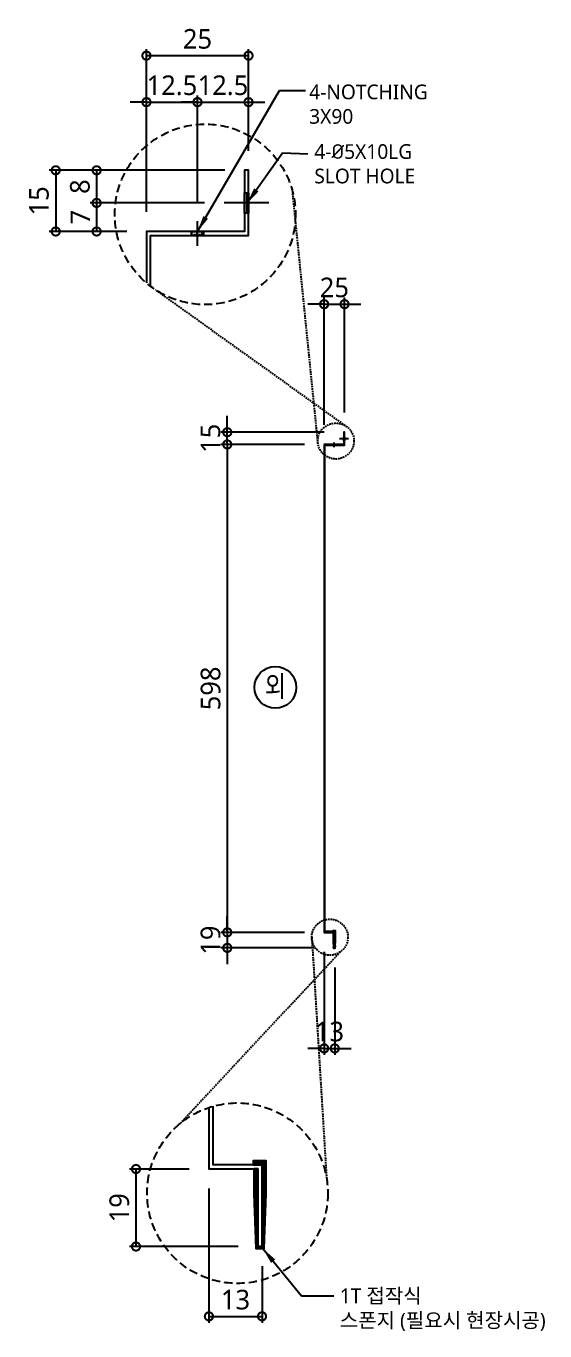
# Model space of a CAD drawing. Header units: millimetres. Extents: x 3584 to 9537, y 842 to 7828.
# Drawn here: x 8902 to 9537, y 2223 to 3822 of the extents above; entities that cross this region are included whole.
import ezdxf

# ---------------------------------------------------------------- set-up
doc = ezdxf.new("R2010")
doc.units = ezdxf.units.MM
for name, pattern in [('CENTER', [50.8, 31.75, -6.35, 6.35, -6.35]), ('CONTINUA', [0]), ('HIDDEN', [3, 2, -1])]:
    doc.linetypes.add(name, pattern=pattern)
doc.layers.get('DEFPOINTS').update_dxf_attribs({"color": 142, "lineweight": 30})
for name, color, linetype in [('0-CEN', 1, 'CENTER'), ('1', 1, 'Continuous'), ('2胶', 95, 'Continuous'), ('3', 3, 'CENTER'), ('4', 4, 'Continuous'), ('7', 7, 'Continuous'), ('CEN', 1, 'CONTINUA')]:
    doc.layers.add(name, color=color, linetype=linetype)
doc.styles.add('ROMANS', font='ARIALUNI.ttf', dxfattribs={"width": 0.8})
doc.styles.add('맑은고딕', font='malgun.ttf')
doc.dimstyles.new('HD-8', dxfattribs={"dimscale": 8, "dimtxt": 3, "dimasz": 2.5, "dimexe": 1, "dimexo": 3, "dimgap": 1, "dimtad": 1, "dimdec": 1, "dimzin": 12, "dimdsep": 46, "dimtxsty": '맑은고딕', "dimblk": 'DOTSMALL', "dimcen": 1, "dimclrd": 2, "dimclre": 2, "dimclrt": 7, "dimadec": 1, "dimazin": 2, "dimtfac": 1, "dimtdec": 1, "dimtix": 1, "dimtmove": 2, "dimatfit": 3, "dimfxl": 1, "dimtolj": 1, "dimtzin": 12, "dimlwd": -1, "dimlwe": -1, "dimarcsym": 0})

# ---------------------------------------------------------------- blocks, each defined once
blk = doc.blocks.new('*U42')
at = {"layer": '1', "ltscale": 2}
h = blk.add_hatch(dxfattribs=at)
h.set_pattern_fill('BRASS', color=256, scale=0.2)
h.set_pattern_definition([(0, (-48084.0283, 40837.4923), (0, 1.27), []), (0, (-48084.0283, 40838.1273), (0, 1.27), [0.635, -0.3175])])
h.paths.add_polyline_path([(-2.5, -1), (2.5, -1), (2.5, 0), (-2.5, 0)])
blk.add_lwpolyline([(-2.5, -1), (2.5, -1), (2.5, 0), (-2.5, 0)], close=True, dxfattribs=at)
at = {"layer": 'CEN', "ltscale": 10}
blk.add_line((0, 5), (0, -6), dxfattribs=at)
blk = doc.blocks.new('_DOTSMALL')
at = {"color": 0, "linetype": 'ByBlock', "const_width": 0.5}
blk.add_lwpolyline([(-0.0625, 0, 1), (0.0625, 0, 1)], format="xyb", close=True, dxfattribs=at)
blk = doc.blocks.new('*D164')
at = {"layer": '7', "color": 2, "transparency": 16777216}
for p, q in [((9242.9, 3309.3), (9140.3, 3309.3)), ((9148.3, 3309.3), (9148.3, 2711.3)), ((9242.9, 2711.3), (9140.3, 2711.3))]:
    blk.add_line(p, q, dxfattribs=at)
at = {"layer": 'DEFPOINTS', "color": 0, "transparency": 16777216}
for p in [(9266.9, 3309.3), (9148.3, 2711.3), (9266.9, 2711.3)]:
    blk.add_point(p, dxfattribs=at)
at = {"layer": '7', "color": 2, "transparency": 16777216, "xscale": 20, "yscale": 20, "zscale": 20}
for p, rotation in [((9148.3, 3309.3), 90), ((9148.3, 2711.3), 270)]:
    blk.add_blockref('_DOTSMALL', p, dxfattribs=dict(at, rotation=rotation))
at = {"layer": '7', "color": 7, "transparency": 16777216, "insert": (9127.9, 3010.3), "char_height": 24, "attachment_point": 5, "rotation": 90, "style": '맑은고딕'}
blk.add_mtext('\\A1;598', dxfattribs=at)
blk = doc.blocks.new('*D165')
at = {"layer": '7', "color": 2, "transparency": 16777216}
for p, q in [((9148.3, 2711.3), (9148.3, 2731.3)), ((9242.9, 2711.3), (9140.3, 2711.3)), ((9148.3, 2711.3), (9148.3, 2692.3)), ((9254.9, 2692.3), (9140.3, 2692.3)), ((9148.3, 2692.3), (9148.3, 2672.3))]:
    blk.add_line(p, q, dxfattribs=at)
at = {"layer": 'DEFPOINTS', "color": 0, "transparency": 16777216}
for p in [(9266.9, 2711.3), (9148.3, 2692.3), (9278.9, 2692.3)]:
    blk.add_point(p, dxfattribs=at)
at = {"layer": '7', "color": 2, "transparency": 16777216, "xscale": 20, "yscale": 20, "zscale": 20}
for p, rotation in [((9148.3, 2711.3), 270), ((9148.3, 2692.3), 90)]:
    blk.add_blockref('_DOTSMALL', p, dxfattribs=dict(at, rotation=rotation))
at = {"layer": '7', "color": 7, "transparency": 16777216, "insert": (9127.8, 2701.8), "char_height": 24, "attachment_point": 5, "rotation": 90, "style": '맑은고딕'}
blk.add_mtext('\\A1;19', dxfattribs=at)
blk = doc.blocks.new('*D166')
at = {"layer": '7', "color": 2, "transparency": 16777216}
for p, q in [((9266.9, 2687.3), (9266.9, 2561.1)), ((9279.9, 2668.3), (9279.9, 2561.1)), ((9266.9, 2569.1), (9246.9, 2569.1)), ((9266.9, 2569.1), (9279.9, 2569.1)), ((9279.9, 2569.1), (9299.9, 2569.1))]:
    blk.add_line(p, q, dxfattribs=at)
at = {"layer": 'DEFPOINTS', "color": 0, "transparency": 16777216}
for p in [(9266.9, 2711.3), (9279.9, 2692.3), (9279.9, 2569.1)]:
    blk.add_point(p, dxfattribs=at)
at = {"layer": '7', "color": 2, "transparency": 16777216, "xscale": 20, "yscale": 20, "zscale": 20}
blk.add_blockref('_DOTSMALL', (9266.9, 2569.1), dxfattribs=at)
at = {"layer": '7', "color": 2, "transparency": 16777216, "xscale": 20, "yscale": 20, "zscale": 20, "rotation": 180}
blk.add_blockref('_DOTSMALL', (9279.9, 2569.1), dxfattribs=at)
at = {"layer": '7', "color": 7, "transparency": 16777216, "insert": (9273.4, 2589.6), "char_height": 24, "attachment_point": 5, "style": '맑은고딕'}
blk.add_mtext('\\A1;13', dxfattribs=at)
blk = doc.blocks.new('*D167')
at = {"layer": '7', "color": 2, "transparency": 16777216}
for p, q in [((9148.3, 3324.3), (9148.3, 3344.3)), ((9266.9, 3324.3), (9140.3, 3324.3)), ((9148.3, 3309.3), (9148.3, 3324.3)), ((9242.9, 3309.3), (9140.3, 3309.3)), ((9148.3, 3309.3), (9148.3, 3289.3))]:
    blk.add_line(p, q, dxfattribs=at)
at = {"layer": 'DEFPOINTS', "color": 0, "transparency": 16777216}
for p in [(9148.3, 3324.3), (9290.9, 3324.3), (9266.9, 3309.3)]:
    blk.add_point(p, dxfattribs=at)
at = {"layer": '7', "color": 2, "transparency": 16777216, "xscale": 20, "yscale": 20, "zscale": 20}
for p, rotation in [((9148.3, 3324.3), 270), ((9148.3, 3309.3), 90)]:
    blk.add_blockref('_DOTSMALL', p, dxfattribs=dict(at, rotation=rotation))
at = {"layer": '7', "color": 7, "transparency": 16777216, "insert": (9127.8, 3316.8), "char_height": 24, "attachment_point": 5, "rotation": 90, "style": '맑은고딕'}
blk.add_mtext('\\A1;15', dxfattribs=at)
blk = doc.blocks.new('*D168')
at = {"layer": '7', "color": 2, "transparency": 16777216}
for p, q in [((9266.9, 3333.3), (9266.9, 3489.2)), ((9291.9, 3348.3), (9291.9, 3489.2)), ((9266.9, 3481.2), (9246.9, 3481.2)), ((9266.9, 3481.2), (9291.9, 3481.2)), ((9291.9, 3481.2), (9311.9, 3481.2))]:
    blk.add_line(p, q, dxfattribs=at)
at = {"layer": 'DEFPOINTS', "color": 0, "transparency": 16777216}
for p in [(9291.9, 3481.2), (9291.9, 3324.3), (9266.9, 3309.3)]:
    blk.add_point(p, dxfattribs=at)
at = {"layer": '7', "color": 2, "transparency": 16777216, "xscale": 20, "yscale": 20, "zscale": 20}
blk.add_blockref('_DOTSMALL', (9266.9, 3481.2), dxfattribs=at)
at = {"layer": '7', "color": 2, "transparency": 16777216, "xscale": 20, "yscale": 20, "zscale": 20, "rotation": 180}
blk.add_blockref('_DOTSMALL', (9291.9, 3481.2), dxfattribs=at)
at = {"layer": '7', "color": 7, "transparency": 16777216, "insert": (9279.4, 3501.6), "char_height": 24, "attachment_point": 5, "style": '맑은고딕'}
blk.add_mtext('\\A1;25', dxfattribs=at)
blk = doc.blocks.new('AA')
at = {"layer": '1', "ltscale": 2}
h = blk.add_hatch(dxfattribs=at)
h.set_pattern_fill('BRASS', color=256, scale=0.2, angle=-90)
h.set_pattern_definition([(270, (40826.4923, 48020.3424), (1.27, -2e-16), []), (270, (40827.1273, 48020.3424), (1.27, -2e-16), [0.635, -0.3175])])
h.paths.add_polyline_path([(-14.2, 0), (-14.2, 1), (-11.2, 1), (-11.2, 0)])
at = {"layer": '0-CEN'}
blk.add_line((-12.5, -2.5), (-12.5, 3.5), dxfattribs=at)
at = {"layer": '1', "ltscale": 2}
blk.add_lwpolyline([(-14, 0), (-14, 1), (-11, 1), (-11, 0)], close=True, dxfattribs=at)
at = {"layer": '1', "linetype": 'HIDDEN'}
blk.add_circle((-10.63, 5.19), 22.12, dxfattribs=at)
at = {"layer": '7'}
blk.add_lwpolyline([(-24, -12.43), (-24, 0), (0, 0), (0, 16), (-1, 16), (-1, 1), (-25, 1), (-25, -11.62)], dxfattribs=at)
at = {"layer": '7', "xscale": -1, "rotation": 270}
blk.add_blockref('*U42', (0, 8), dxfattribs=at)
blk = doc.blocks.new('*D118')
at = {"layer": '1', "color": 2, "transparency": 16777216}
for p, q in [((9049.3, 3728.8), (9029.3, 3728.8)), ((9049.3, 3594.3), (9049.3, 3736.8)), ((9049.3, 3728.8), (9111.8, 3728.8)), ((9111.8, 3606.8), (9111.8, 3736.8)), ((9111.8, 3728.8), (9131.8, 3728.8))]:
    blk.add_line(p, q, dxfattribs=at)
at = {"layer": 'DEFPOINTS', "color": 0, "transparency": 16777216}
for p in [(9111.8, 3728.8), (9111.8, 3582.8), (9049.3, 3570.3)]:
    blk.add_point(p, dxfattribs=at)
at = {"layer": '1', "color": 2, "transparency": 16777216, "xscale": 20, "yscale": 20, "zscale": 20}
blk.add_blockref('_DOTSMALL', (9049.3, 3728.8), dxfattribs=at)
at = {"layer": '1', "color": 2, "transparency": 16777216, "xscale": 20, "yscale": 20, "zscale": 20, "rotation": 180}
blk.add_blockref('_DOTSMALL', (9111.8, 3728.8), dxfattribs=at)
at = {"layer": '1', "color": 7, "transparency": 16777216, "insert": (9080.5, 3749.3), "char_height": 24, "attachment_point": 5, "style": '맑은고딕'}
blk.add_mtext('\\A1;12.5', dxfattribs=at)
blk = doc.blocks.new('*D119')
at = {"layer": '1', "color": 2, "transparency": 16777216}
for p, q in [((9111.8, 3728.8), (9091.8, 3728.8)), ((9111.8, 3606.8), (9111.8, 3736.8)), ((9111.8, 3728.8), (9174.3, 3728.8)), ((9174.3, 3669.3), (9174.3, 3736.8)), ((9174.3, 3728.8), (9194.3, 3728.8))]:
    blk.add_line(p, q, dxfattribs=at)
at = {"layer": 'DEFPOINTS', "color": 0, "transparency": 16777216}
for p in [(9174.3, 3728.8), (9174.3, 3645.3), (9111.8, 3582.8)]:
    blk.add_point(p, dxfattribs=at)
at = {"layer": '1', "color": 2, "transparency": 16777216, "xscale": 20, "yscale": 20, "zscale": 20}
blk.add_blockref('_DOTSMALL', (9111.8, 3728.8), dxfattribs=at)
at = {"layer": '1', "color": 2, "transparency": 16777216, "xscale": 20, "yscale": 20, "zscale": 20, "rotation": 180}
blk.add_blockref('_DOTSMALL', (9174.3, 3728.8), dxfattribs=at)
at = {"layer": '1', "color": 7, "transparency": 16777216, "insert": (9143, 3749.3), "char_height": 24, "attachment_point": 5, "style": '맑은고딕'}
blk.add_mtext('\\A1;12.5', dxfattribs=at)
blk = doc.blocks.new('*D120')
at = {"layer": '1', "color": 2, "transparency": 16777216}
for p, q in [((9145.3, 3645.3), (8930.2, 3645.3)), ((8938.2, 3645.3), (8938.2, 3570.3)), ((9025.3, 3570.3), (8930.2, 3570.3))]:
    blk.add_line(p, q, dxfattribs=at)
at = {"layer": 'DEFPOINTS', "color": 0, "transparency": 16777216}
for p in [(9169.3, 3645.3), (8938.2, 3570.3), (9049.3, 3570.3)]:
    blk.add_point(p, dxfattribs=at)
at = {"layer": '1', "color": 2, "transparency": 16777216, "xscale": 20, "yscale": 20, "zscale": 20}
for p, rotation in [((8938.2, 3645.3), 90), ((8938.2, 3570.3), 270)]:
    blk.add_blockref('_DOTSMALL', p, dxfattribs=dict(at, rotation=rotation))
at = {"layer": '1', "color": 7, "transparency": 16777216, "insert": (8917.7, 3607.8), "char_height": 24, "attachment_point": 5, "rotation": 90, "style": '맑은고딕'}
blk.add_mtext('\\A1;15', dxfattribs=at)
blk = doc.blocks.new('*D121')
at = {"layer": '1', "color": 2, "transparency": 16777216}
for p, q in [((9049.3, 3594.3), (9049.3, 3793.8)), ((9174.3, 3669.3), (9174.3, 3793.8)), ((9049.3, 3785.8), (9174.3, 3785.8))]:
    blk.add_line(p, q, dxfattribs=at)
at = {"layer": 'DEFPOINTS', "color": 0, "transparency": 16777216}
for p in [(9174.3, 3785.8), (9174.3, 3645.3), (9049.3, 3570.3)]:
    blk.add_point(p, dxfattribs=at)
at = {"layer": '1', "color": 2, "transparency": 16777216, "xscale": 20, "yscale": 20, "zscale": 20, "rotation": 180}
blk.add_blockref('_DOTSMALL', (9049.3, 3785.8), dxfattribs=at)
at = {"layer": '1', "color": 2, "transparency": 16777216, "xscale": 20, "yscale": 20, "zscale": 20}
blk.add_blockref('_DOTSMALL', (9174.3, 3785.8), dxfattribs=at)
at = {"layer": '1', "color": 7, "transparency": 16777216, "insert": (9111.8, 3806.2), "char_height": 24, "attachment_point": 5, "style": '맑은고딕'}
blk.add_mtext('\\A1;25', dxfattribs=at)
blk = doc.blocks.new('*D122')
at = {"layer": '1', "color": 2, "transparency": 16777216}
for p, q in [((9145.3, 3645.3), (8980.3, 3645.3)), ((8988.3, 3645.3), (8988.3, 3605.3)), ((9120.3, 3605.3), (8980.3, 3605.3))]:
    blk.add_line(p, q, dxfattribs=at)
at = {"layer": 'DEFPOINTS', "color": 0, "transparency": 16777216}
for p in [(9169.3, 3645.3), (8988.3, 3605.3), (9144.3, 3605.3)]:
    blk.add_point(p, dxfattribs=at)
at = {"layer": '1', "color": 2, "transparency": 16777216, "xscale": 20, "yscale": 20, "zscale": 20}
for p, rotation in [((8988.3, 3645.3), 90), ((8988.3, 3605.3), 270)]:
    blk.add_blockref('_DOTSMALL', p, dxfattribs=dict(at, rotation=rotation))
at = {"layer": '1', "color": 7, "transparency": 16777216, "insert": (8967.9, 3625.3), "char_height": 24, "attachment_point": 5, "rotation": 90, "style": '맑은고딕'}
blk.add_mtext('\\A1;8', dxfattribs=at)
blk = doc.blocks.new('*D123')
at = {"layer": '1', "color": 2, "transparency": 16777216}
for p, q in [((9120.3, 3605.3), (8980.3, 3605.3)), ((8988.3, 3605.3), (8988.3, 3570.3)), ((9025.3, 3570.3), (8980.3, 3570.3))]:
    blk.add_line(p, q, dxfattribs=at)
at = {"layer": 'DEFPOINTS', "color": 0, "transparency": 16777216}
for p in [(9144.3, 3605.3), (8988.3, 3570.3), (9049.3, 3570.3)]:
    blk.add_point(p, dxfattribs=at)
at = {"layer": '1', "color": 2, "transparency": 16777216, "xscale": 20, "yscale": 20, "zscale": 20}
for p, rotation in [((8988.3, 3605.3), 90), ((8988.3, 3570.3), 270)]:
    blk.add_blockref('_DOTSMALL', p, dxfattribs=dict(at, rotation=rotation))
at = {"layer": '1', "color": 7, "transparency": 16777216, "insert": (8968.3, 3587.8), "char_height": 24, "attachment_point": 5, "rotation": 90, "style": '맑은고딕'}
blk.add_mtext('\\A1;7', dxfattribs=at)
blk = doc.blocks.new('C')
at = {"layer": '1', "linetype": 'HIDDEN'}
blk.add_circle((-6.01, -6.93), 22.12, dxfattribs=at)
at = {"layer": '7'}
blk.add_lwpolyline([(-13, 14.05), (-13, -1), (-1, -1), (-1, -20), (0, -20), (0, 0), (-12, 0), (-12, 14.36)], dxfattribs=at)
blk = doc.blocks.new('*D124')
at = {"layer": '1', "color": 2, "transparency": 16777216}
for p, q in [((9125.8, 2397.3), (9125.8, 2232.7)), ((9190.8, 2302.3), (9190.8, 2232.7)), ((9125.8, 2240.7), (9190.8, 2240.7))]:
    blk.add_line(p, q, dxfattribs=at)
at = {"layer": 'DEFPOINTS', "color": 0, "transparency": 16777216}
for p in [(9125.8, 2421.3), (9190.8, 2326.3), (9190.8, 2240.7)]:
    blk.add_point(p, dxfattribs=at)
at = {"layer": '1', "color": 2, "transparency": 16777216, "xscale": 20, "yscale": 20, "zscale": 20, "rotation": 180}
blk.add_blockref('_DOTSMALL', (9125.8, 2240.7), dxfattribs=at)
at = {"layer": '1', "color": 2, "transparency": 16777216, "xscale": 20, "yscale": 20, "zscale": 20}
blk.add_blockref('_DOTSMALL', (9190.8, 2240.7), dxfattribs=at)
at = {"layer": '1', "color": 7, "transparency": 16777216, "insert": (9158.3, 2261.1), "char_height": 24, "attachment_point": 5, "style": '맑은고딕'}
blk.add_mtext('\\A1;13', dxfattribs=at)
blk = doc.blocks.new('*D125')
at = {"layer": '1', "color": 2, "transparency": 16777216}
for p, q in [((9101.8, 2421.3), (9028.5, 2421.3)), ((9036.5, 2326.3), (9036.5, 2421.3)), ((9161.8, 2326.3), (9028.5, 2326.3))]:
    blk.add_line(p, q, dxfattribs=at)
at = {"layer": 'DEFPOINTS', "color": 0, "transparency": 16777216}
for p in [(9036.5, 2421.3), (9125.8, 2421.3), (9185.8, 2326.3)]:
    blk.add_point(p, dxfattribs=at)
at = {"layer": '1', "color": 2, "transparency": 16777216, "xscale": 20, "yscale": 20, "zscale": 20}
for p, rotation in [((9036.5, 2421.3), 90), ((9036.5, 2326.3), 270)]:
    blk.add_blockref('_DOTSMALL', p, dxfattribs=dict(at, rotation=rotation))
at = {"layer": '1', "color": 7, "transparency": 16777216, "insert": (9016.1, 2373.8), "char_height": 24, "attachment_point": 5, "rotation": 90, "style": '맑은고딕'}
blk.add_mtext('\\A1;19', dxfattribs=at)

msp = doc.modelspace()

# ---------------------------------------------------------------- hatches: boundary and pattern name
h = msp.add_hatch()
h.set_pattern_fill('ANSI37', color=8, scale=0.2, angle=-90)
h.set_pattern_definition([(315, (-32233.72057, 201151.76756), (0.22450640303, 0.22450640303), []), (45, (-32233.72057, 201151.76756), (-0.22450640303, 0.22450640303), [])])
h.paths.add_polyline_path([(9277.7, 2712.29), (9279.87, 2712.29), (9279.87, 2692.29), (9278.87, 2692.29), (9278.87, 2711.29), (9277.87, 2711.29), (9277.87, 2705.29), (9278.37, 2691.79), (9280.37, 2691.79), (9280.87, 2705.29), (9280.87, 2713.29), (9277.7, 2713.29)])
h = msp.add_hatch()
h.set_pattern_fill('ANSI37', color=6, angle=-90)
h.set_pattern_definition([(315, (-198377.1629, 994623.714), (1.1225320151, 1.1225320151), []), (45, (-198377.1629, 994623.714), (-1.1225320151, 1.1225320151), [])])
h.paths.add_polyline_path([(9179.93, 2426.33), (9190.81, 2426.33), (9190.81, 2326.33), (9185.81, 2326.33), (9185.81, 2421.33), (9180.81, 2421.33), (9180.81, 2391.33), (9183.31, 2323.83), (9193.31, 2323.83), (9195.81, 2391.33), (9195.81, 2431.33), (9179.93, 2431.33)])
at = {"layer": '1', "ltscale": 2}
h = msp.add_hatch(dxfattribs=at)
h.set_pattern_fill('BRASS', color=256, scale=0.2, angle=-90)
h.set_pattern_definition([(270, (50118.3656, 51328.6334), (1.27, -2e-16), []), (270, (50119.0006, 51328.6334), (1.27, -2e-16), [0.635, -0.3175])])
h.paths.add_polyline_path([(9277.67, 3308.29), (9277.67, 3309.29), (9280.67, 3309.29), (9280.67, 3308.29)])

# ---------------------------------------------------------------- linework, layer by layer
at = {"layer": '0-CEN'}
msp.add_line((9279.37, 3305.79), (9279.37, 3311.79), dxfattribs=at)
at = {"layer": '1', "linetype": 'HIDDEN'}
for p, q in [((9259.13, 3313.48), (9228.32, 3618.62)), ((9292.54, 3332.5), (9060.42, 3498.84)), ((9251.75, 2705.36), (9269.86, 2409.91)), ((9286.47, 2687.18), (9090.62, 2477.15))]:
    msp.add_line(p, q, dxfattribs=at)
at = {"layer": '1', "ltscale": 2}
msp.add_lwpolyline([(9277.87, 3308.29), (9277.87, 3309.29), (9280.87, 3309.29), (9280.87, 3308.29)], close=True, dxfattribs=at)
at = {"layer": '1', "linetype": 'HIDDEN'}
for centre in [(9281.25, 3313.48), (9273.87, 2705.36)]:
    msp.add_circle(centre, 22.12, dxfattribs=at)
at = {"layer": '2胶', "color": 8}
msp.add_lwpolyline([(9277.7, 2712.29), (9279.87, 2712.29), (9279.87, 2692.29), (9278.87, 2692.29), (9278.87, 2711.29), (9277.87, 2711.29), (9277.87, 2705.29), (9278.37, 2691.79), (9280.37, 2691.79), (9280.87, 2705.29), (9280.87, 2713.29), (9277.7, 2713.29), (9277.7, 2712.29)], dxfattribs=at)
at = {"layer": '2胶'}
msp.add_lwpolyline([(9179.93, 2426.33), (9190.81, 2426.33), (9190.81, 2326.33), (9185.81, 2326.33), (9185.81, 2421.33), (9180.81, 2421.33), (9180.81, 2391.33), (9183.31, 2323.83), (9193.31, 2323.83), (9195.81, 2391.33), (9195.81, 2431.33), (9179.93, 2431.33), (9179.93, 2426.33)], dxfattribs=at)
at = {"layer": '4'}
msp.add_circle((9207.18, 3011.59, 0), 25.6, dxfattribs=at)
at = {"layer": '7'}
msp.add_lwpolyline([(9279.87, 2692.29), (9279.87, 2712.29), (9267.87, 2712.29), (9267.87, 3308.29), (9291.87, 3308.29), (9291.87, 3324.29), (9290.87, 3324.29), (9290.87, 3309.29), (9266.87, 3309.29), (9266.87, 2711.29), (9278.87, 2711.29), (9278.87, 2692.29)], close=True, dxfattribs=at)

# ---------------------------------------------------------------- block references
at = {"layer": '1', "xscale": 5, "yscale": 5, "zscale": 5}
msp.add_blockref('C', (9190.81, 2426.33), dxfattribs=at)
at = {"layer": '7', "xscale": 5, "yscale": 5, "zscale": 5}
msp.add_blockref('AA', (9174.3, 3565.3), dxfattribs=at)
at = {"layer": '7', "xscale": -1, "rotation": 270}
msp.add_blockref('*U42', (9291.87, 3316.29), dxfattribs=at)

# ---------------------------------------------------------------- texts
at = {"layer": '3', "color": 7, "insert": (9207.18, 3011.59, 0), "char_height": 25.6, "attachment_point": 5, "line_spacing_factor": 0.8, "style": 'ROMANS'}
msp.add_mtext('\\A1;외', dxfattribs=at)
at = {"layer": '7', "color": 7, "char_height": 18, "attachment_point": 1, "style": '맑은고딕'}
for s, insert in [('\\A1;4-NOTCHING\\P3X90', (9248.6, 3750.34)), ('\\A1;4-{\\fISOCPEUR|b0|i0|c0|p34;%%C}5X10LG\\PSLOT HOLE', (9254.88, 3677.28)), ('\\A1;1T 접작식\\P스폰지 (필요시 현장시공)', (9286.01, 2274.88))]:
    msp.add_mtext(s, dxfattribs=dict(at, insert=insert))

# ---------------------------------------------------------------- dimensions: what is measured, and where the dimension line sits
at = {"layer": '1'}
for base, p1, p2, picture, middle in [((9174.3, 3785.85), (9049.3, 3570.3), (9174.3, 3645.3), '*D121', (9111.8, 3806.25)), ((9111.8, 3728.85), (9049.3, 3570.3), (9111.8, 3582.8), '*D118', (9080.55, 3749.31)), ((9174.3, 3728.85), (9111.8, 3582.8), (9174.3, 3645.3), '*D119', (9143.05, 3749.31)), ((9190.81, 2240.68), (9125.81, 2421.33), (9190.81, 2326.33), '*D124', (9158.31, 2261.15))]:
    dim = msp.add_linear_dim(base=base, p1=p1, p2=p2, dimstyle='HD-8', override={"dimlfac": 0.2}, dxfattribs=at)
    dim.commit()
    dim.dimension.update_dxf_attribs({"geometry": picture, "text_midpoint": middle})
for base, p1, p2, picture, middle in [((8938.15, 3570.3), (9169.3, 3645.3), (9049.3, 3570.3), '*D120', (8917.69, 3607.8)), ((8988.33, 3605.3), (9169.3, 3645.3), (9144.3, 3605.3), '*D122', (8967.93, 3625.3)), ((8988.33, 3570.3), (9144.3, 3605.3), (9049.3, 3570.3), '*D123', (8968.33, 3587.8)), ((9036.53, 2421.33), (9185.81, 2326.33), (9125.81, 2421.33), '*D125', (9016.07, 2373.83))]:
    dim = msp.add_linear_dim(base=base, p1=p1, p2=p2, angle=90, dimstyle='HD-8', override={"dimlfac": 0.2}, dxfattribs=at)
    dim.commit()
    dim.dimension.update_dxf_attribs({"geometry": picture, "text_midpoint": middle})
at = {"layer": '7'}
for base, p1, p2, picture, middle in [((9291.87, 3481.17), (9266.87, 3309.29), (9291.87, 3324.29), '*D168', (9279.37, 3501.57)), ((9279.87, 2569.12), (9266.87, 2711.29), (9279.87, 2692.29), '*D166', (9273.37, 2589.58))]:
    dim = msp.add_linear_dim(base=base, p1=p1, p2=p2, dimstyle='HD-8', dxfattribs=at)
    dim.commit()
    dim.dimension.update_dxf_attribs({"geometry": picture, "text_midpoint": middle})
for base, p1, p2, picture, middle in [((9148.3, 3324.29), (9266.87, 3309.29), (9290.87, 3324.29), '*D167', (9127.83, 3316.79)), ((9148.3, 2711.29), (9266.87, 3309.29), (9266.87, 2711.29), '*D164', (9127.9, 3010.29)), ((9148.3, 2692.29), (9266.87, 2711.29), (9278.87, 2692.29), '*D165', (9127.83, 2701.79))]:
    dim = msp.add_linear_dim(base=base, p1=p1, p2=p2, angle=90, dimstyle='HD-8', dxfattribs=at)
    dim.commit()
    dim.dimension.update_dxf_attribs({"geometry": picture, "text_midpoint": middle})

# ---------------------------------------------------------------- leaders
at = {"layer": '1'}
msp.add_leader([(9191.77, 2323.83), (9239.28, 2265.88), (9278.76, 2265.88)], dimstyle='HD-8', override={"dimgap": 1, "dimtad": 0}, dxfattribs=at)
at = {"layer": '7'}
msp.add_leader([(9111.8, 3570.3), (9212.34, 3743.06), (9244.17, 3743.06)], dimstyle='HD-8', override={"dimgap": 1, "dimtad": 0}, dxfattribs=at)
at = {"layer": '7', "annotation_type": 0, "has_hookline": 1, "hookline_direction": 0, "text_width": 126.99}
msp.add_leader([(9172.36, 3604.95), (9215.85, 3666.48), (9246.88, 3665.28)], dimstyle='HD-8', override={"dimgap": 1, "dimtad": 0}, dxfattribs=at)

doc.saveas('drawing.dxf')
